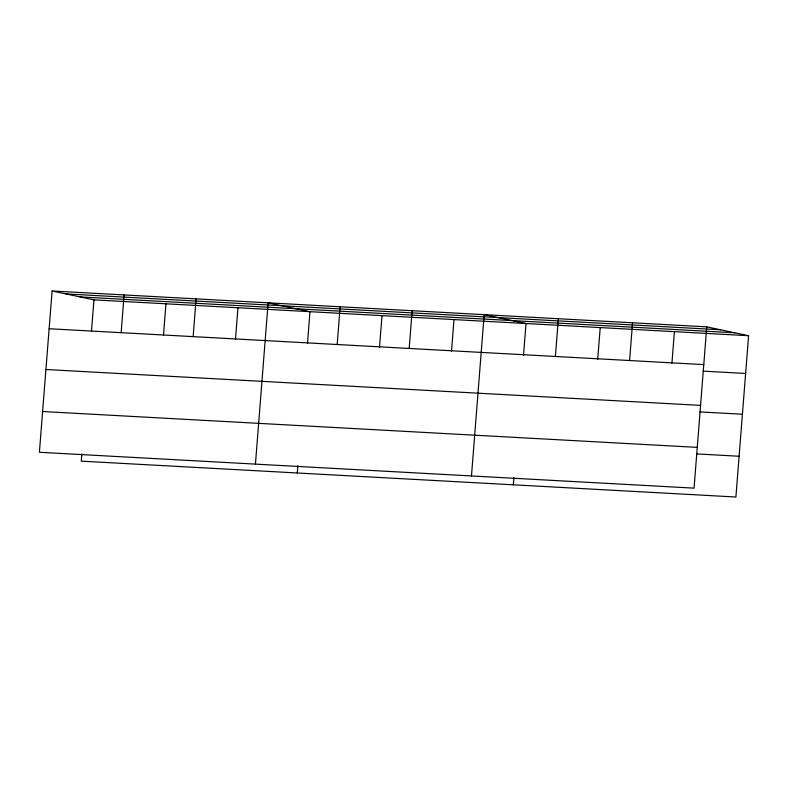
<?xml version="1.0" encoding="UTF-8"?>
<svg xmlns="http://www.w3.org/2000/svg" width="788" height="788" viewBox="0 0 788 788"><rect width="100%" height="100%" fill="white"/><g stroke="black" fill="none" stroke-linecap="round" stroke-linejoin="round"><path stroke-width="1.18" d="M52.097 290.989L39.4 452.282L694.051 488.146L706.747 326.853L52.097 290.989L93.949 299.854L748.6 335.718L735.903 497.011L81.253 461.147L81.814 453.947M91.457 331.512L93.949 299.854M121.135 332.684L124.11 294.939M163.461 335.452L165.953 303.794M193.149 336.624L196.113 298.879M235.474 339.401L237.966 307.744M255.44 464.122L268.127 302.828L309.979 311.684L307.487 343.341M297.283 472.977L297.854 465.787M337.175 344.514L340.14 306.768M379.501 347.291L381.993 315.633M409.189 348.463L412.154 310.718M451.514 351.231L454.006 319.573M471.47 475.952L484.167 314.658L526.02 323.523L523.528 355.181M513.323 484.817L513.894 477.626M555.392 356.471L558.357 318.726M597.718 359.249L600.21 327.591M629.582 360.54L632.557 322.794M671.918 363.307L674.41 331.649M65.906 293.914L720.557 329.778M80.13 296.928L734.79 332.792M49.122 328.734L703.783 364.598M703.063 371.128L745.625 373.463M45.911 369.503L700.571 405.377M699.852 411.907L742.424 414.232M42.611 411.513L697.262 447.377M696.543 453.908L739.114 456.242M706.747 326.853L748.6 335.718"/></g></svg>
